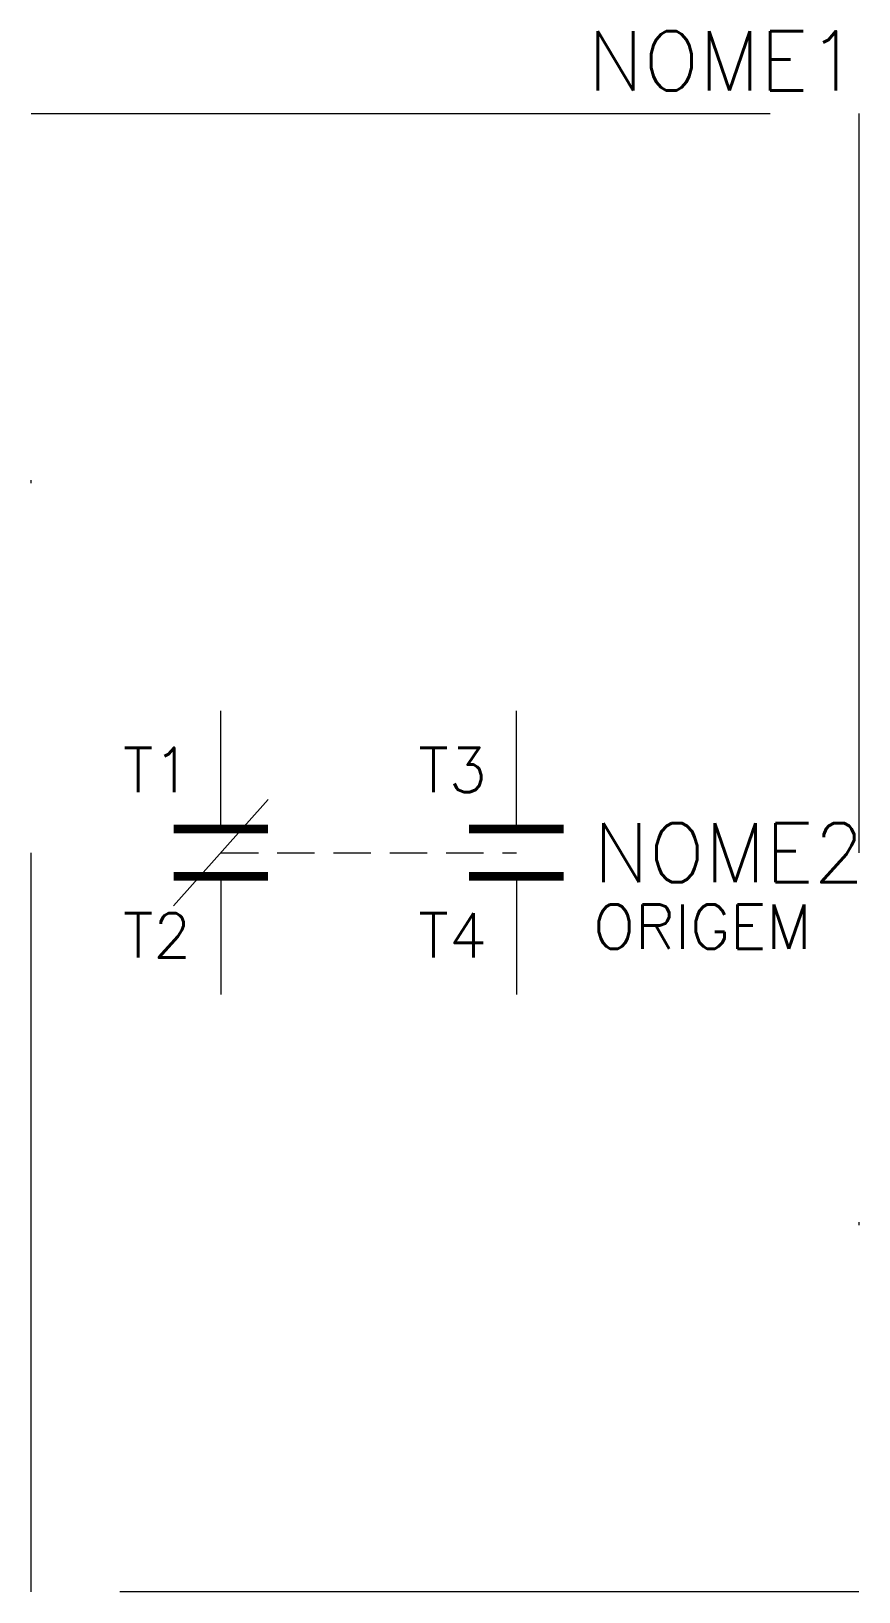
# Model space of a CAD drawing. Header units: millimetres. Extents: x 248.9 to 276.9, y 31.8 to 84.5.
import ezdxf
from ezdxf.enums import TextEntityAlignment as Align

# ---------------------------------------------------------------- set-up
doc = ezdxf.new("R2010")
doc.units = ezdxf.units.MM
doc.header["$LTSCALE"] = 10
doc.linetypes.add('DASHDOT', pattern=[1, 0.5, -0.25, 0, -0.25])
doc.linetypes.add('DASHED', pattern=[19.05, 12.7, -6.35])
doc.layers.add('38', color=7, linetype='Continuous')
doc.styles.add('ROMANS', font='romans')

msp = doc.modelspace()

# ---------------------------------------------------------------- linework, layer by layer
for p, q in [((255.349, 57.559), (255.349, 61.559)), ((265.349, 57.559), (265.349, 61.559)), ((253.749, 54.959), (256.949, 58.559)), ((255.349, 55.959), (255.349, 51.959)), ((265.349, 55.959), (265.349, 51.959))]:
    msp.add_line(p, q)
at = {"linetype": 'DASHED', "ltscale": 0.01}
msp.add_line((255.349, 56.759), (265.349, 56.759), dxfattribs=at)
at = {"color": 7, "linetype": 'DASHDOT', "ltscale": 5}
msp.add_lwpolyline([(248.934, 81.759), (276.934, 81.759), (276.934, 31.759), (248.934, 31.759)], close=True, dxfattribs=at)
at = {"color": 5, "const_width": 0.3}
for points in [[(253.749, 57.559), (256.949, 57.559)], [(263.749, 57.559), (266.949, 57.559)], [(253.749, 55.959), (256.949, 55.959)], [(263.749, 55.959), (266.949, 55.959)]]:
    msp.add_lwpolyline(points, dxfattribs=at)

# ---------------------------------------------------------------- texts
at = {"style": 'ROMANS'}
for tag, p in [('T1', (254.349, 59.559)), ('T3', (264.349, 59.559)), ('T2', (254.349, 53.959)), ('T4', (264.349, 53.959))]:
    msp.add_attdef(tag, text='', height=1.5, dxfattribs=at).set_placement(p, align=Align.MIDDLE_RIGHT)
for tag, text, height, p in [('NOME2', '', 2, (267.949, 56.759)), ('ORIGEM', 'ORIGEM', 1.5, (267.949, 54.259))]:
    msp.add_attdef(tag, text=text, height=height, dxfattribs=at).set_placement(p, align=Align.MIDDLE_LEFT)
at = {"layer": '38', "style": 'ROMANS', "flags": 4}
msp.add_attdef('NOME1', text='', height=2, dxfattribs=at).set_placement((276.934, 83.545), align=Align.MIDDLE_RIGHT)

doc.saveas('drawing.dxf')
